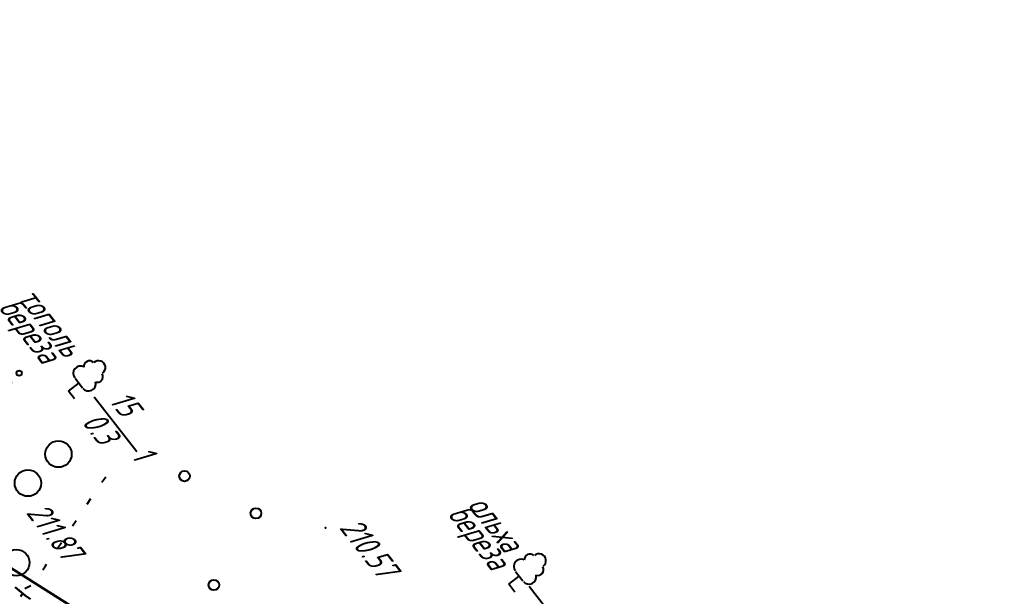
# Model space of a CAD drawing. Header units: millimetres. Extents: x -698 to 8131, y -704 to 4503.
# Drawn here: x 2949.7 to 3096.9, y 2697.1 to 2784.5 of the extents above; entities that cross this region are included whole.
import ezdxf

# ---------------------------------------------------------------- set-up
doc = ezdxf.new("R2010")
doc.units = ezdxf.units.MM
doc.linetypes.add('CONTI', pattern=[0])
doc.linetypes.add('STROT', pattern=[1.7, 0.5, -1.2])
doc.layers.add('10', color=1, linetype='Continuous', lineweight=35)
doc.layers.add('КОПИЯ_ОСЬ_13_ОТКОСЫ', color=7, linetype='Continuous', lineweight=30)
for name, color, linetype in [('NAD_MDEFAULT', 7, 'CONTI'), ('PI_OTDEFAULT', 172, 'CONTI'), ('PI_TTDEFAULT', 5, 'CONTI'), ('SIT_LDEFAULT', 7, 'CONTI'), ('USLZNDEFAULT', 7, 'CONTI'), ('ZAPSKDEFAULT', 7, 'CONTI'), ('разметка', 7, 'Continuous')]:
    doc.layers.add(name, color=color, linetype=linetype)
doc.styles.add('eskd', font='isocpeui.ttf', dxfattribs={"width": 1.2})

# ---------------------------------------------------------------- blocks, each defined once
blk = doc.blocks.new('BL_2010')
at = {"color": 0}
for centre, radius in [((0, 5.78), 0.4), ((0, 3.46), 0.6), ((0, 3.46), 0.3), ((0, 0), 0.8), ((-3.46, -1.74), 0.6), ((-3.46, -1.74), 0.3), ((3.46, -1.74), 0.6), ((3.46, -1.74), 0.3), ((-5.78, -2.88), 0.4), ((5.78, -2.88), 0.4)]:
    blk.add_circle(centre, radius, dxfattribs=at)
blk = doc.blocks.new('BL_2004')
at = {"color": 0}
blk.add_circle((0, 0), 2, dxfattribs=at)
blk = doc.blocks.new('BL_2002')
at = {"color": 0}
blk.add_circle((0, 0), 0.8, dxfattribs=at)
blk = doc.blocks.new('BL_104')
at = {"color": 0}
for p, q in [((-0.9, 2), (0.9, 2)), ((0, 0), (0, 2)), ((1.5, 0), (0, 0))]:
    blk.add_line(p, q, dxfattribs=at)
for centre, radius, start, end in [((0, 5.8), 1.04, 358, 185), ((-0.94, 4.8), 0.88, 100, 235), ((0.94, 4.8), 0.88, 305, 80), ((-1, 3.1), 1.1, 115, 270), ((1, 3.1), 1.1, 270, 65)]:
    blk.add_arc(centre, radius, start, end, dxfattribs=at)

msp = doc.modelspace()

# ---------------------------------------------------------------- linework, layer by layer
at = {"layer": '10'}
msp.add_lwpolyline([(2141.8, 3408.07), (2216.55, 3392.8), (2263.27, 3383.66), (2327.33, 3370.89), (2327.94, 3376.59), (2354.99, 3366.48), (2380.91, 3351.07), (2408.59, 3327.21), (2444.31, 3286.75), (2473.71, 3241.11), (2495.67, 3193.46), (2512.75, 3149.97), (2512.75, 3149.97), (2597.5, 3024.69), (2712.63, 2889.22), (2781.31, 2835.2), (2837.99, 2782.75), (2867.96, 2764.36), (2948.25, 2701.49), (2981.85, 2680.24), (3061.58, 2646.56), (3212.79, 2609.87)], dxfattribs=at)
at = {"layer": 'NAD_MDEFAULT', "color": 0}
for p, q in [((2960.97, 2727.35), (2967.43, 2719.07)), ((3026.78, 2698.68), (3034.86, 2688.34))]:
    msp.add_line(p, q, dxfattribs=at)
at = {"layer": 'PI_TTDEFAULT', "color": 5}
msp.add_point((2995.98, 2707.51, 210.57), dxfattribs=at)
at = {"layer": 'SIT_LDEFAULT', "color": 7}
for p, q in [((2962.16, 2714.41), (2962.72, 2715.24)), ((2959.92, 2711.09), (2960.48, 2711.92)), ((2957.69, 2707.78), (2958.25, 2708.61)), ((2955.46, 2704.46), (2956.02, 2705.29)), ((2953.63, 2701.75), (2953.78, 2701.97)), ((2953.19, 2701.15), (2953.63, 2701.75)), ((2950.49, 2698.33), (2951.38, 2698.78))]:
    msp.add_line(p, q, dxfattribs=at)
at = {"layer": 'КОПИЯ_ОСЬ_13_ОТКОСЫ'}
for points in [[(2949, 2698.53), (2950.53, 2697.27), (2951.33, 2696.71)], [(2950.2, 2697.54), (2949.84, 2697.1)]]:
    msp.add_lwpolyline(points, dxfattribs=at)
at = {"layer": 'разметка', "linetype": 'STROT', "lineweight": 30, "ltscale": 7}
msp.add_lwpolyline([(2531.62, 3096.83), (2551.97, 3067.02, 0.00543), (2568.11, 3044.31, 0.01189), (2568.11, 3044.31, 0.000612), (2568.11, 3044.31, 0.019467), (2623.53, 2974.61, 0.000292), (2623.53, 2974.61), (2623.53, 2974.61), (2676.45, 2913.52, 0.016638), (2703.37, 2883.94, 0.021736), (2737.42, 2853.38), (2790.96, 2808.07, 0.01625), (2892.85, 2727.39), (2904.69, 2718.62, 0.037498), (2979.53, 2668.8, 0.010492), (2990.78, 2663.14, 0.037499), (3075.38, 2632.71), (3091.26, 2627.88), (3091.26, 2627.88, 0.001669), (3126.49, 2617.21), (3126.49, 2617.21)], format="xyb", dxfattribs=at)

# ---------------------------------------------------------------- block references
at = {"layer": 'USLZNDEFAULT', "color": 7, "rotation": 307.9999999999999}
for p in [(2957.07, 2728.19), (3023.73, 2698.95)]:
    msp.add_blockref('BL_104', p, dxfattribs=at)
at = {"layer": 'ZAPSKDEFAULT', "color": 7, "rotation": 307.9999999999999}
for name, p in [('BL_2010', (2945.07, 2727.35)), ('BL_2004', (2955.57, 2718.66)), ('BL_2004', (2950.95, 2714.27)), ('BL_2002', (2974.66, 2715.33)), ('BL_2002', (2985.46, 2709.69)), ('BL_2004', (2949.18, 2702.22)), ('BL_2002', (2979.1, 2698.84))]:
    msp.add_blockref(name, p, dxfattribs=at)

# ---------------------------------------------------------------- texts
at = {"layer": 'NAD_MDEFAULT', "color": 7, "style": 'eskd', "oblique": 10, "width": 0.8}
for s, p in [('тополь', (2949.23, 2742.4)), (' береза', (2945.27, 2742.24)), (' 15', (2962, 2728.16)), (' 0.3', (2957.87, 2724.92)), (' 1', (2965.33, 2719.79)), ('ольха', (3017.37, 2710.94)), (' береза', (3013.25, 2710.97))]:
    msp.add_text(s, height=3.5, rotation=308, dxfattribs=at).set_placement(p)
at = {"layer": 'PI_OTDEFAULT', "color": 172, "style": 'eskd', "oblique": 10, "width": 0.8}
for s, p in [('211.87', (2950.55, 2709.8)), ('210.57', (2997.97, 2707.51))]:
    msp.add_text(s, height=3.5, rotation=308, dxfattribs=at).set_placement(p)

doc.saveas('drawing.dxf')
